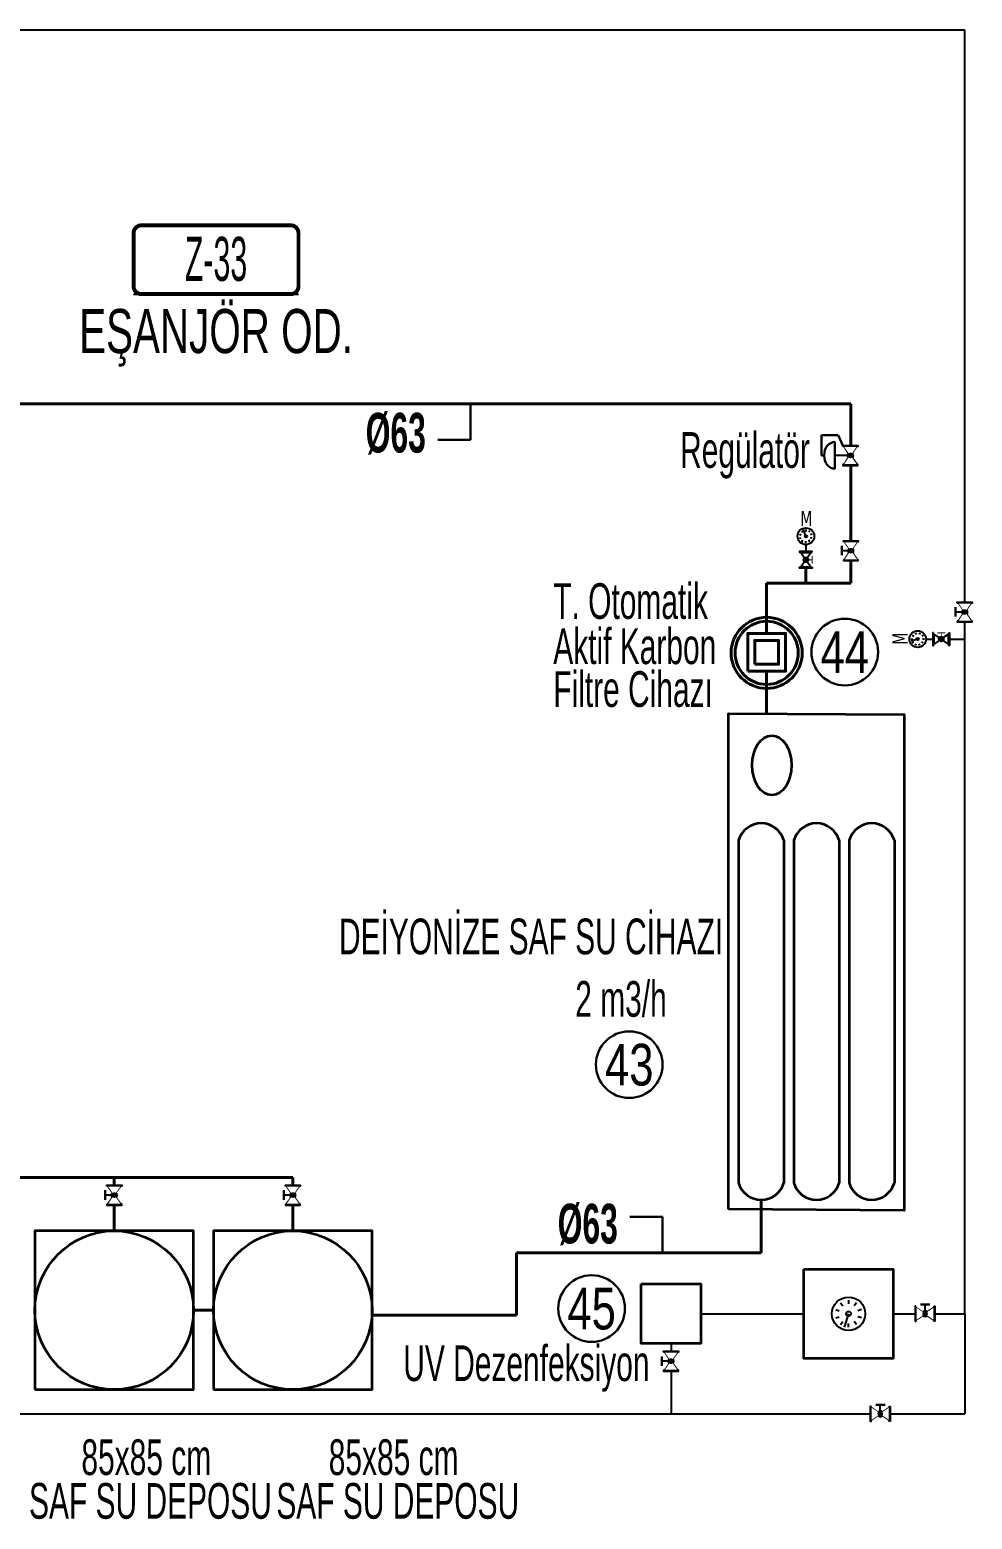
# Model space of a CAD drawing. Header units: centimetres. Extents: x 405464 to 563355, y 50011 to 66875.
# Drawn here: x 494917 to 495392, y 51839 to 52590 of the extents above; entities that cross this region are included whole.
import ezdxf
from ezdxf.enums import TextEntityAlignment as Align

# ---------------------------------------------------------------- set-up
doc = ezdxf.new("R2010")
doc.units = ezdxf.units.CM
doc.linetypes.add('SOGUKSU1', pattern=[72, 60, -6, 0, -6])
for name, color, linetype in [('-M-MAHAL-DEBILER', 7, 'Continuous'), ('-M-MAHAL-ETIKET-NOT', 7, 'Continuous'), ('-M-MAHAL-ETIKET-NOTM', 7, 'Continuous'), ('-M-MAHAL-ETK-', 7, 'Continuous'), ('-M-MAHAL-HAVA-DEGISIM', 7, 'Continuous'), ('-M-MAHAL-NO', 7, 'Continuous'), ('-M-MAHAL-NOM', 7, 'Continuous'), ('0-KRCN DI SU', 41, 'D')]:
    doc.layers.add(name, color=color, linetype=linetype)
for name, color, linetype, lineweight in [('0-KRCN-IST-KÜRESEL VANA', 4, 'Continuous', 25), ('0-KRCN-IST-MANOMETRE', 122, 'Continuous', 25), ('0-KRCN-IST-YAZI', 81, 'Continuous', 30), ('0-KRCN-SHT YUMUŞAK SU ÇAP', 201, 'Continuous', 30), ('0-KRCN-SHT-HİDROFOR', 171, 'Continuous', 35), ('0-KRCN-SHT-PROSES-BORU', 1, '0-Y_LINE', 40), ('0-KRCN-SHT-SU-DEPOSU', 4, 'Continuous', 40), ('0-KRCN-SHT-YUMUŞAKSU', 100, 'boruYLINE', 40), ('0-MEK-IST-KÜRESEL VANA', 4, 'Continuous', 25), ('0-MEK-IST-YAZI', 81, 'Continuous', 30), ('0-MEK-SHT-SOGUKSU', 141, 'SOGUKSU1', 30), ('AQ_EKIPMAN', 4, 'Continuous', 30)]:
    doc.layers.add(name, color=color, linetype=linetype, lineweight=lineweight)
doc.styles.add('-M-ISSO-TEXT-TTF', font='ARIALN.TTF')
doc.styles.add('-M-MHLETK-NOT', font='romans.shx', dxfattribs={"width": 0.7})
doc.styles.add('-M-MHLETK-TEXT', font='ARIALN.TTF', dxfattribs={"width": 0.7})
doc.styles.add('BORU', font='AGENCYR.TTF')
doc.styles.add('CAP', font='ARIALNB.TTF')
doc.styles.add('DERECE', font='tahoma.ttf', dxfattribs={"width": 0.8})
doc.styles.get("Standard").update_dxf_attribs({"font": 'arial.ttf'})
doc.styles.add('TROMANT', font='arial.ttf', dxfattribs={"width": 0.8})
doc.linetypes.add('0-Y_LINE', pattern='A,100,-0.5,["Y",BORU,S=9,R=0,X=0,Y=-4.5],-5', length=105.5)
doc.linetypes.add('boruYLINE', pattern='A,50,-0.8,["Y",CAP,S=7,R=0,X=0,Y=-3],-7', length=57.8)
doc.linetypes.add('D', pattern='A,12,-1,["D",Standard,S=1,R=0,X=-0.1,Y=-0.5],-1.6', length=14.6)

# ---------------------------------------------------------------- blocks, each defined once
blk = doc.blocks.new('M-MHLETK-YNG')
at = {"layer": '-M-MAHAL-DEBILER', "color": 4, "style": '-M-MHLETK-NOT', "width": 0.5, "flags": 8}
blk.add_attdef('DEBIS', text='', height=0.4, dxfattribs=at).set_placement((-2.173, 2.145), align=Align.MIDDLE_CENTER)
at = {"layer": '-M-MAHAL-DEBILER', "color": 191, "style": '-M-MHLETK-NOT', "width": 0.5, "flags": 8}
blk.add_attdef('DEBIR', text='', height=0.4, dxfattribs=at).set_placement((-1.613, 2.145), align=Align.MIDDLE_CENTER)
at = {"layer": '-M-MAHAL-DEBILER', "color": 31, "style": '-M-MHLETK-NOT', "width": 0.5, "flags": 8}
blk.add_attdef('DEBIF', text='', height=0.4, dxfattribs=at).set_placement((1.585, 2.145), align=Align.MIDDLE_CENTER)
at = {"layer": '-M-MAHAL-DEBILER', "color": 1, "style": '-M-MHLETK-NOT', "width": 0.5, "flags": 8}
blk.add_attdef('DEBIE', text='', height=0.4, dxfattribs=at).set_placement((2.32, 2.145), align=Align.MIDDLE_CENTER)
at = {"layer": '-M-MAHAL-ETIKET-NOT', "color": 3, "style": '-M-MHLETK-NOT', "width": 0.5, "flags": 9}
for tag, p, height in [('HL', (-2.616, 1.493), 0.0286), ('HLA', (-2.521, 1.493), 0.0286), ('KLKTR', (-2.617, 1.425), 0.04), ('RDY-BOY1', (-2.614, 1.37), 0.0286), ('RDY-BOY2', (-2.614, 1.32), 0.0286), ('RDY-BOY3', (-2.614, 1.27), 0.0286), ('RDY-BOY4', (-2.614, 1.22), 0.0286), ('KON-BOY1', (-2.614, 1.14), 0.0286), ('RDY-TIP1', (-2.5, 1.37), 0.0286), ('RDY-TIP2', (-2.5, 1.32), 0.0286), ('RDY-TIP3', (-2.5, 1.27), 0.0286), ('RDY-TIP4', (-2.5, 1.22), 0.0286), ('KON-TIP1', (-2.5, 1.14), 0.0286), ('RDY-ADET1', (-2.389, 1.37), 0.0286), ('RDY-ADET2', (-2.389, 1.32), 0.0286), ('RDY-ADET3', (-2.389, 1.27), 0.0286), ('RDY-ADET4', (-2.389, 1.22), 0.0286), ('KON-ADET1', (-2.389, 1.14), 0.0286), ('VRV-TIP1', (-2.614, 0.759), 0.0286), ('KON-BOY2', (-2.614, 1.09), 0.0286), ('KON-BOY3', (-2.614, 1.04), 0.0286), ('FCU-TIP1', (-2.614, 0.96), 0.0286), ('FCU-TIP2', (-2.614, 0.91), 0.0286), ('FCU-TIP3', (-2.614, 0.86), 0.0286), ('VRV-ADET1', (-2.524, 0.759), 0.0286), ('FCU-ADET1', (-2.524, 0.96), 0.0286), ('FCU-ADET2', (-2.524, 0.91), 0.0286), ('FCU-ADET3', (-2.524, 0.86), 0.0286), ('KON-TIP2', (-2.5, 1.09), 0.0286), ('KON-TIP3', (-2.5, 1.04), 0.0286), ('VRV-KAP1', (-2.398, 0.759), 0.0286), ('FCU-KAP1', (-2.398, 0.96), 0.0286), ('FCU-KAP2', (-2.398, 0.91), 0.0286), ('FCU-KAP3', (-2.398, 0.86), 0.0286), ('KON-ADET2', (-2.389, 1.09), 0.0286), ('KON-ADET3', (-2.389, 1.04), 0.0286), ('VRV-TIP2', (-2.614, 0.709), 0.0286), ('VRV-ADET2', (-2.524, 0.709), 0.0286), ('VRV-KAP2', (-2.398, 0.709), 0.0286)]:
    blk.add_attdef(tag, p, '', height=height, dxfattribs=at)
at = {"layer": '-M-MAHAL-ETIKET-NOT', "color": 3}
for tag, height, style, width, flags, p in [('ALAN', 0.04, '-M-MHLETK-NOT', 0.5, 9, (-2.581, 1.562)), ('KIS', 0.04, '-M-MHLETK-NOT', 0.5, 9, (-2.59, 1.616)), ('RH', 0.04, '-M-MHLETK-NOT', 0.5, 9, (-2.39, 1.616)), ('MAH-ADI', 1.111, '-M-ISSO-TEXT-TTF', 0.8, 8, (0, -0.931))]:
    blk.add_attdef(tag, text='', height=height, dxfattribs=dict(at, style=style, width=width, flags=flags)).set_placement(p, align=Align.MIDDLE_CENTER)
at = {"layer": '-M-MAHAL-ETIKET-NOTM', "color": 3, "style": '-M-ISSO-TEXT-TTF', "width": 0.8, "flags": 8}
blk.add_attdef('MAH-ADI2', text='', height=1.111, dxfattribs=at).set_placement((0, -2.549), align=Align.MIDDLE_CENTER)
at = {"layer": '-M-MAHAL-HAVA-DEGISIM', "style": '-M-MHLETK-NOT', "width": 0.5, "flags": 8}
for tag, p in [('HAVADEG', (0, 3.611)), ('HAVA', (0, 2.399))]:
    blk.add_attdef(tag, text='', height=0.6, dxfattribs=at).set_placement(p, align=Align.MIDDLE_CENTER)
blk.add_wipeout([(-2.078, 1.735), (2.078, 1.735), (2.078, 0), (-2.078, 0)]).dxf.layer = '-M-MAHAL-ETK-'
at = {"layer": '-M-MAHAL-ETK-', "color": 0}
for p, q in [((-2.078, 0), (2.078, 0)), ((-1.161, 0), (-1.161, 0))]:
    blk.add_line(p, q, dxfattribs=at)
blk.add_lwpolyline([(-1.878, 1.735, 0.1, 0.1, 0), (1.878, 1.735, 0.1, 0.1, -0.414214), (2.078, 1.535, 0.1, 0.1, 0), (2.078, 0.2, 0.1, 0.1, -0.414214), (1.878, 0, 0.1, 0.1, 0), (-1.878, 0, 0.1, 0.1, -0.414214), (-2.078, 0.2, 0.1, 0.1, 0), (-2.078, 1.535, 0.1, 0.1, -0.414214)], format="xyseb", close=True, dxfattribs=at)
at = {"layer": '-M-MAHAL-ETIKET-NOT', "color": 3, "style": '-M-MHLETK-NOT', "width": 0.5, "flags": 9}
for tag, p in [('YUKSEKLIK', (-2.324, 1.562)), ('YAZ', (-2.178, 1.616))]:
    blk.add_attdef(tag, text='', height=0.04, dxfattribs=at).set_placement(p, align=Align.MIDDLE_CENTER)
for tag, p in [('SHG', (-2.225, 1.493)), ('LHG', (-2.132, 1.493)), ('HG', (-2.039, 1.493)), ('HGA', (-1.962, 1.493)), ('RDY-ISI1', (-2.265, 1.37)), ('RDY-ISI2', (-2.265, 1.32)), ('RDY-ISI3', (-2.265, 1.27)), ('RDY-ISI4', (-2.265, 1.22)), ('KON-ISI1', (-2.265, 1.14)), ('AHU', (-2.225, 1.439)), ('RDY-BNP1', (-2.102, 1.37)), ('RDY-BNP2', (-2.102, 1.32)), ('RDY-BNP3', (-2.102, 1.27)), ('RDY-BNP4', (-2.102, 1.22)), ('KON-BNP1', (-2.102, 1.14)), ('RDY-BNK1', (-1.964, 1.37)), ('RDY-BNK2', (-1.964, 1.32)), ('RDY-BNK3', (-1.964, 1.27)), ('RDY-BNK4', (-1.964, 1.22)), ('KON-BNK1', (-1.964, 1.14)), ('EF', (-1.962, 1.439)), ('VRV-DUY1', (-2.272, 0.759)), ('FCU-DUY1', (-2.272, 0.96)), ('FCU-DUY2', (-2.272, 0.91)), ('FCU-DUY3', (-2.272, 0.86)), ('KON-ISI2', (-2.265, 1.09)), ('KON-ISI3', (-2.265, 1.04)), ('VRV-SOG1', (-2.154, 0.759)), ('FCU-SOG1', (-2.154, 0.96)), ('FCU-SOG2', (-2.154, 0.91)), ('FCU-SOG3', (-2.154, 0.86)), ('KON-BNP2', (-2.102, 1.09)), ('KON-BNP3', (-2.102, 1.04)), ('VRV-ISI1', (-2.044, 0.759)), ('FCU-ISI1', (-2.044, 0.96)), ('FCU-ISI2', (-2.044, 0.91)), ('FCU-ISI3', (-2.044, 0.86)), ('KON-BNK2', (-1.964, 1.09)), ('KON-BNK3', (-1.964, 1.04)), ('VRV-DEBI1', (-1.95, 0.759)), ('FCU-DEBI1', (-1.95, 0.96)), ('FCU-DEBI2', (-1.95, 0.91)), ('FCU-DEBI3', (-1.95, 0.86)), ('VRV-BNP1', (-1.831, 0.759)), ('FCU-BNP1', (-1.831, 0.96)), ('FCU-BNP2', (-1.831, 0.91)), ('FCU-BNP3', (-1.831, 0.86)), ('VRV-BNK1', (-1.614, 0.759)), ('FCU-BNK1', (-1.614, 0.96)), ('FCU-BNK2', (-1.614, 0.91)), ('FCU-BNK3', (-1.614, 0.86)), ('VRV-DUY2', (-2.272, 0.709)), ('VRV-SOG2', (-2.154, 0.709)), ('VRV-ISI2', (-2.044, 0.709)), ('VRV-DEBI2', (-1.95, 0.709)), ('VRV-BNP2', (-1.831, 0.709)), ('VRV-BNK2', (-1.614, 0.709))]:
    blk.add_attdef(tag, p, '', height=0.0286, dxfattribs=at)
at = {"layer": '-M-MAHAL-NO', "color": 7, "style": '-M-MHLETK-TEXT', "width": 0.6, "flags": 8}
blk.add_attdef('MAH-NO', text='', height=1.111, dxfattribs=at).set_placement((0, 0.889), align=Align.MIDDLE_CENTER)
at = {"layer": '-M-MAHAL-NOM', "color": 7, "style": '-M-MHLETK-TEXT', "width": 0.6, "flags": 8}
blk.add_attdef('MAH-NOM', text='', height=1.111, dxfattribs=at).set_placement((0, 0.889), align=Align.MIDDLE_CENTER)
blk = doc.blocks.new('0-MEK-SHT-KÜRESELVANA')
at = {"layer": '0-KRCN-IST-KÜRESEL VANA'}
blk.add_hatch(color=256, dxfattribs=at).paths.add_polyline_path([(1.42, 0, 1), (-1.42, 0, 1)])
for p, q in [((-1.12, 0.88), (-4.24, 3.02)), ((-4.24, -3.05), (-4.24, 3.02)), ((-4.24, 3.02), (-4.24, -3.05)), ((-2.41, 4.6), (2.31, 4.6)), ((0, 4.6), (-2.41, 4.6)), ((0, 0), (0, 4.6)), ((2.31, 4.6), (0, 4.6)), ((1.14, 0.85), (4.3, 3.02)), ((4.3, -3.05), (4.3, 3.02)), ((4.3, 3.02), (4.3, -3.05)), ((-4.24, -3.05), (-1.12, -0.88)), ((4.3, -3.05), (1.14, -0.85))]:
    blk.add_line(p, q, dxfattribs=at)
for points in [[(-4.53, 3.75), (-4.97, 3.75), (-4.97, -3.75), (-4.53, -3.75)], [(4.58, 3.75), (5.03, 3.75), (5.03, -3.75), (4.58, -3.75)]]:
    blk.add_lwpolyline(points, close=True, dxfattribs=at)
blk.add_circle((0, 0), 1.42, dxfattribs=at)
blk.add_wipeout([(4.3, 3.02), (4.3, -3.05), (1.12, -0.88), (1.16, -0.82), (1.21, -0.74), (1.25, -0.68), (1.3, -0.58), (1.33, -0.5), (1.35, -0.44), (1.38, -0.34), (1.41, -0.21), (1.42, -0.11), (1.42, -0.03), (1.42, 0.06), (1.41, 0.17), (1.4, 0.25), (1.38, 0.33), (1.35, 0.43), (1.32, 0.54), (1.28, 0.61), (1.25, 0.68), (1.22, 0.73), (1.18, 0.79), (1.14, 0.85), (1.12, 0.88)]).dxf.layer = '0-KRCN-IST-KÜRESEL VANA'
blk.add_wipeout([(-4.24, 3.02), (-4.24, -3.05), (-1.12, -0.88), (-1.16, -0.82), (-1.21, -0.74), (-1.25, -0.68), (-1.3, -0.58), (-1.33, -0.5), (-1.35, -0.44), (-1.38, -0.34), (-1.41, -0.21), (-1.42, -0.11), (-1.42, -0.03), (-1.42, 0.06), (-1.41, 0.17), (-1.4, 0.25), (-1.38, 0.33), (-1.35, 0.43), (-1.32, 0.54), (-1.28, 0.61), (-1.25, 0.68), (-1.22, 0.73), (-1.18, 0.79), (-1.14, 0.85), (-1.12, 0.88)]).dxf.layer = '0-KRCN-IST-KÜRESEL VANA'
blk = doc.blocks.new('0-MEK-IST-KÜRESEL VANA-1')
at = {"layer": '0-KRCN-IST-KÜRESEL VANA'}
blk.add_hatch(color=256, dxfattribs=at).paths.add_polyline_path([(0, 1.42, 1), (0, -1.42, 1)])
for p, q in [((-3.05, 4.3), (-0.85, 1.14)), ((-3.05, 4.3), (3.02, 4.3)), ((0.85, 1.14), (3.02, 4.3)), ((-3.05, -4.24), (-0.88, -1.12)), ((-3.05, -4.24), (3.02, -4.24)), ((0.88, -1.12), (3.02, -4.24))]:
    blk.add_line(p, q, dxfattribs=at)
for points in [[(3.74, 4.58), (3.74, 5.03), (-3.76, 5.03), (-3.76, 4.58)], [(3.74, -4.53), (3.74, -4.97), (-3.76, -4.97), (-3.76, -4.53)]]:
    blk.add_lwpolyline(points, close=True, dxfattribs=at)
at = {"layer": '0-KRCN-IST-KÜRESEL VANA', "const_width": 0.5}
blk.add_lwpolyline([(0, 0), (3.75, 0)], dxfattribs=at)
blk.add_lwpolyline([(3.75, 0), (3.75, -2.41), (3.75, 2.31)], close=True, dxfattribs=at)
at = {"layer": '0-KRCN-IST-KÜRESEL VANA'}
blk.add_circle((0, 0), 1.42, dxfattribs=at)
blk = doc.blocks.new('0-MEK-IST-MANOMETRE')
at = {"layer": '0-KRCN-IST-MANOMETRE'}
for p, q in [((-3.85, 1.25), (-2.79, 0.91)), ((-2.38, 3.28), (-1.72, 2.37)), ((0, 0), (-1.33, 3.99)), ((0, 4.05), (0, 2.93)), ((2.38, 3.28), (1.72, 2.37)), ((3.85, 1.25), (2.79, 0.91)), ((-3.85, -1.25), (-2.79, -0.91)), ((-2.38, -3.28), (-1.72, -2.37)), ((0, -4.05), (0, -2.93)), ((0, -5), (0, -9.1)), ((2.38, -3.28), (1.72, -2.37)), ((3.85, -1.25), (2.79, -0.91))]:
    blk.add_line(p, q, dxfattribs=at)
for radius in [5, 0.719]:
    blk.add_circle((0, 0), radius, dxfattribs=at)
at = {"layer": '0-KRCN-IST-MANOMETRE', "style": 'DERECE', "width": 0.8}
blk.add_text('M', height=9.09, dxfattribs=at).set_placement((-3.43, 6.11))

msp = doc.modelspace()

# ---------------------------------------------------------------- hatches: boundary and pattern name
at = {"layer": '0-KRCN-IST-KÜRESEL VANA'}
msp.add_hatch(color=256, dxfattribs=at).paths.add_polyline_path([(495332.18, 52375.7, 1), (495329.34, 52375.7, 1)])

# ---------------------------------------------------------------- linework, layer by layer
at = {"layer": '0-KRCN DI SU', "linetype": 'D', "ltscale": 5}
for p, q in [((494670.73, 52590.26), (495388.43, 52590.26)), ((495388.43, 51943), (495388.43, 52590.26)), ((495380.77, 52283.1), (495388.43, 52283.1)), ((495255.39, 51943), (495307.37, 51943)), ((495352.37, 51943), (495388.43, 51943)), ((495388.43, 51943), (495388.43, 51892.56)), ((495240.39, 51928), (495240.39, 51892.56)), ((494711.45, 51892.56), (495388.43, 51892.56))]:
    msp.add_line(p, q, dxfattribs=at)
at = {"layer": '0-KRCN-IST-KÜRESEL VANA'}
for p, q in [((495329.88, 52376.81), (495327.74, 52379.94)), ((495333.81, 52379.94), (495327.74, 52379.94)), ((495327.74, 52379.94), (495333.81, 52379.94)), ((495333.81, 52379.94), (495331.63, 52376.81)), ((495330.76, 52375.7), (495322.97, 52375.7)), ((495329.91, 52374.56), (495327.74, 52371.4)), ((495333.81, 52371.4), (495327.74, 52371.4)), ((495327.74, 52371.4), (495333.81, 52371.4)), ((495333.81, 52371.4), (495331.61, 52374.56))]:
    msp.add_line(p, q, dxfattribs=at)
for points in [[(495327.01, 52380.22), (495327.01, 52380.67), (495334.51, 52380.67), (495334.51, 52380.22)], [(495327.01, 52371.11), (495327.01, 52370.67), (495334.51, 52370.67), (495334.51, 52371.11)]]:
    msp.add_lwpolyline(points, close=True, dxfattribs=at)
msp.add_circle((495330.76, 52375.7), 1.42, dxfattribs=at)
at = {"layer": '0-KRCN-IST-MANOMETRE'}
for p, q in [((495323.39, 51945.1), (495325.18, 51944.52)), ((495325.86, 51948.51), (495326.97, 51946.99)), ((495329.87, 51949.81), (495329.87, 51947.93)), ((495333.87, 51948.51), (495332.76, 51946.99)), ((495336.34, 51945.1), (495334.55, 51944.52)), ((495323.39, 51940.89), (495325.18, 51941.47)), ((495325.86, 51937.49), (495326.97, 51939.01)), ((495329.87, 51943), (495327.63, 51936.3)), ((495329.87, 51936.19), (495329.87, 51938.07)), ((495333.87, 51937.49), (495332.76, 51939.01)), ((495336.34, 51940.89), (495334.55, 51941.47))]:
    msp.add_line(p, q, dxfattribs=at)
for radius in [8.4, 1.21]:
    msp.add_circle((495329.87, 51943), radius, dxfattribs=at)
at = {"layer": '0-KRCN-SHT YUMUŞAK SU ÇAP', "linetype": 'Continuous'}
for p, q in [((495139.32, 52383.51), (495139.32, 52401.66)), ((495139.32, 52383.51), (495122.82, 52383.51)), ((495236.09, 51991.93), (495219.59, 51991.93)), ((495236.09, 51991.93), (495236.09, 51973.77))]:
    msp.add_line(p, q, dxfattribs=at)
at = {"layer": '0-KRCN-SHT-HİDROFOR'}
for p, q in [((495274.43, 52181.67), (495274.43, 52009.01)), ((495297.27, 52181.67), (495297.27, 52009.01)), ((495302.27, 52181.67), (495302.27, 52009.01)), ((495325.1, 52181.67), (495325.1, 52009.01)), ((495330.1, 52181.67), (495330.1, 52009.01)), ((495352.94, 52181.67), (495352.94, 52009.01))]:
    msp.add_line(p, q, dxfattribs=at)
for points in [[(495269.43, 51995.64), (495269.43, 52245.64), (495357.94, 52245.04), (495357.94, 51995.04)], [(494919.75, 51904.75), (494999.75, 51904.75), (494999.75, 51984.75), (494919.75, 51984.75)], [(495009.75, 51904.75), (495089.75, 51904.75), (495089.75, 51984.75), (495009.75, 51984.75)], [(495307.37, 51965.5), (495352.37, 51965.5), (495352.37, 51920.5), (495307.37, 51920.5)], [(495225.39, 51958), (495255.39, 51958), (495255.39, 51928), (495225.39, 51928)]]:
    msp.add_lwpolyline(points, close=True, dxfattribs=at)
for centre in [(494959.75, 51944.75), (495049.75, 51944.75)]:
    msp.add_circle(centre, 40, dxfattribs=at)
for centre, start, end in [((495285.85, 52178.34), 16.22436, 163.77564), ((495313.69, 52178.34), 16.22436, 163.77564), ((495341.52, 52178.34), 16.22436, 163.77564), ((495285.85, 52012.34), 196.22436, 343.77564), ((495313.69, 52012.34), 196.22436, 343.77564), ((495341.52, 52012.34), 196.22436, 343.77564)]:
    msp.add_arc(centre, 11.89, start, end, dxfattribs=at)
msp.add_ellipse((495291.19, 52219.5), major_axis=(0, 15.05), ratio=0.659091, dxfattribs=at)
at = {"layer": '0-KRCN-SHT-PROSES-BORU'}
for p, q in [((494830.01, 52401.66), (495331.01, 52401.66)), ((495331.01, 52311.25), (495331.01, 52401.66)), ((495308.34, 52318.91), (495308.34, 52311.25)), ((495288.57, 52311.25), (495288.57, 52285.94)), ((495288.57, 52311.25), (495331.01, 52311.25)), ((495288.57, 52266.87), (495288.57, 52244.95)), ((494906.32, 52011.71), (495049.75, 52011.71)), ((494959.75, 52011.71), (494959.75, 51984.75)), ((495049.75, 52011.71), (495049.75, 51984.75)), ((495285.85, 52000.44), (495285.85, 51973.77)), ((495162.43, 51973.77), (495285.85, 51973.77)), ((495162.43, 51973.77), (495162.43, 51942.25)), ((495009.75, 51944.75), (494999.75, 51944.75)), ((495089.67, 51942.25), (495162.43, 51942.25))]:
    msp.add_line(p, q, dxfattribs=at)
at = {"layer": '0-KRCN-SHT-SU-DEPOSU'}
for points in [[(495279.04, 52266.87), (495298.1, 52266.87), (495298.1, 52285.94), (495279.04, 52285.94)], [(495282.54, 52270.38), (495294.6, 52270.38), (495294.6, 52282.44), (495282.54, 52282.44)]]:
    msp.add_lwpolyline(points, close=True, dxfattribs=at)
for radius in [17.92, 15.92]:
    msp.add_circle((495288.57, 52276.15), radius, dxfattribs=at)
at = {"layer": '0-MEK-IST-YAZI'}
for centre in [(495327.96, 52276.58), (495219.33, 52068.56), (495200.37, 51945.59)]:
    msp.add_circle(centre, 16.8, dxfattribs=at)
at = {"layer": 'AQ_EKIPMAN'}
for p, q in [((495316.2, 52375.7), (495316.2, 52385.85)), ((495316.2, 52385.85), (495324.67, 52385.85)), ((495322.97, 52368.93), (495322.97, 52382.47)), ((495317.56, 52375.7), (495316.2, 52375.7))]:
    msp.add_line(p, q, dxfattribs=at)
msp.add_ellipse((495322.97, 52375.7), major_axis=(0, -6.77), ratio=0.8, start_param=3.141593, end_param=6.283185, dxfattribs=at)

# ---------------------------------------------------------------- block references
at = {"layer": '-M-MAHAL-ETK-', "xscale": 20, "yscale": 20, "zscale": 20}
msp.add_blockref('M-MHLETK-YNG', (495011.06, 52457), dxfattribs=at).add_auto_attribs({'MAH-NO': 'Z-33', 'MAH-ADI': 'EŞANJÖR OD.'})
at = {"layer": '0-KRCN-SHT-YUMUŞAKSU', "xscale": 0.8400000000000002, "yscale": 0.8400000000000002, "zscale": 0.8400000000000002}
msp.add_blockref('0-MEK-IST-MANOMETRE', (495308.34, 52334.96), dxfattribs=at)
at = {"layer": '0-KRCN-SHT-YUMUŞAKSU', "xscale": 0.8400000000000002, "yscale": 0.8400000000000002, "zscale": 0.8400000000000002, "rotation": 90}
msp.add_blockref('0-MEK-IST-MANOMETRE', (495364.73, 52283.1), dxfattribs=at)
at = {"layer": '0-MEK-IST-KÜRESEL VANA', "xscale": 0.8400000000000002, "yscale": 0.8400000000000002, "zscale": 0.8400000000000002}
msp.add_blockref('0-MEK-IST-KÜRESEL VANA-1', (495308.34, 52323.08), dxfattribs=at)
at = {"layer": '0-MEK-IST-KÜRESEL VANA', "xscale": 0.8400000000000002, "yscale": 0.8400000000000002, "zscale": 0.8400000000000002, "rotation": 90}
msp.add_blockref('0-MEK-IST-KÜRESEL VANA-1', (495376.6, 52283.1), dxfattribs=at)

# ---------------------------------------------------------------- texts
at = {"layer": '0-KRCN-IST-YAZI', "style": 'TROMANT', "width": 0.6}
for s, p in [('Regülatör', (495244.94, 52369.42)), ('T. Otomatik', (495181.02, 52293.27)), ('Aktif Karbon', (495181.02, 52270.51)), ('Filtre Cihazı', (495181.02, 52248.92)), ('DEİYONİZE SAF SU CİHAZI', (495073.03, 52124.2)), ('2 m3/h', (495192.11, 52092.72))]:
    msp.add_text(s, height=18, dxfattribs=at).set_placement(p)
for s, p in [('UV Dezenfeksiyon', (495167.48, 51918.07)), ('85x85 cm ', (494978, 51870.69)), ('85x85 cm ', (495102.65, 51870.69)), ('SAF SU DEPOSU', (494978, 51848.67)), ('SAF SU DEPOSU', (495102.65, 51848.67))]:
    msp.add_text(s, height=18, dxfattribs=at).set_placement(p, align=Align.MIDDLE_CENTER)
at = {"layer": '0-KRCN-SHT YUMUŞAK SU ÇAP', "linetype": 'Continuous', "style": 'CAP', "width": 0.7}
for p in [(495086.49, 52377.15), (495183.26, 51978.44)]:
    msp.add_text('Ø63', height=20, dxfattribs=at).set_placement(p)
at = {"layer": '0-MEK-IST-YAZI', "color": 1, "style": 'TROMANT', "width": 0.75}
for s, p in [('44', (495327.96, 52276.58)), ('43', (495219.33, 52068.56)), ('45', (495200.37, 51945.59))]:
    msp.add_text(s, height=21, dxfattribs=at).set_placement(p, align=Align.MIDDLE_CENTER)

# ---------------------------------------------------------------- next in the draw order: block references
at = {"layer": '0-MEK-SHT-SOGUKSU', "xscale": -1}
for p, rotation in [((495331.01, 52327.67), 89.99999999999987), ((495388.43, 52296.75), 89.99999999999984), ((494959.75, 52002.81), 89.9999999999999), ((495049.75, 52002.81), 89.9999999999999), ((495368.42, 51943), 359.9999999999999), ((495240.39, 51919.1), 89.99999999999987), ((495345.84, 51892.56), 359.9999999999999)]:
    msp.add_blockref('0-MEK-SHT-KÜRESELVANA', p, dxfattribs=dict(at, rotation=rotation))

# ---------------------------------------------------------------- next in the draw order: wipeouts: each hides what was drawn before it
msp.add_wipeout([(495327.74, 52371.4), (495333.81, 52371.4), (495331.63, 52374.58), (495331.58, 52374.54), (495331.5, 52374.48), (495331.44, 52374.45), (495331.34, 52374.4), (495331.26, 52374.37), (495331.19, 52374.34), (495331.1, 52374.32), (495330.96, 52374.29), (495330.87, 52374.28), (495330.79, 52374.28), (495330.69, 52374.28), (495330.59, 52374.29), (495330.51, 52374.3), (495330.42, 52374.31), (495330.33, 52374.34), (495330.22, 52374.38), (495330.15, 52374.41), (495330.08, 52374.45), (495330.02, 52374.48), (495329.97, 52374.52), (495329.91, 52374.55), (495329.88, 52374.58)]).dxf.layer = '0-KRCN-IST-KÜRESEL VANA'

# ---------------------------------------------------------------- next in the draw order: wipeouts: each hides what was drawn before it
msp.add_wipeout([(495327.74, 52379.94), (495333.81, 52379.94), (495331.63, 52376.81), (495331.58, 52376.85), (495331.5, 52376.91), (495331.44, 52376.94), (495331.34, 52376.99), (495331.26, 52377.03), (495331.19, 52377.05), (495331.1, 52377.07), (495330.96, 52377.1), (495330.87, 52377.11), (495330.79, 52377.12), (495330.69, 52377.12), (495330.59, 52377.11), (495330.51, 52377.09), (495330.42, 52377.08), (495330.33, 52377.05), (495330.22, 52377.01), (495330.15, 52376.98), (495330.08, 52376.94), (495330.02, 52376.91), (495329.97, 52376.87), (495329.91, 52376.84), (495329.88, 52376.81)]).dxf.layer = '0-KRCN-IST-KÜRESEL VANA'

# ---------------------------------------------------------------- next in the draw order: linework, layer by layer
at = {"layer": 'AQ_EKIPMAN'}
msp.add_line((495327.03, 52380.67), (495324.67, 52385.85), dxfattribs=at)

doc.saveas('drawing.dxf')
